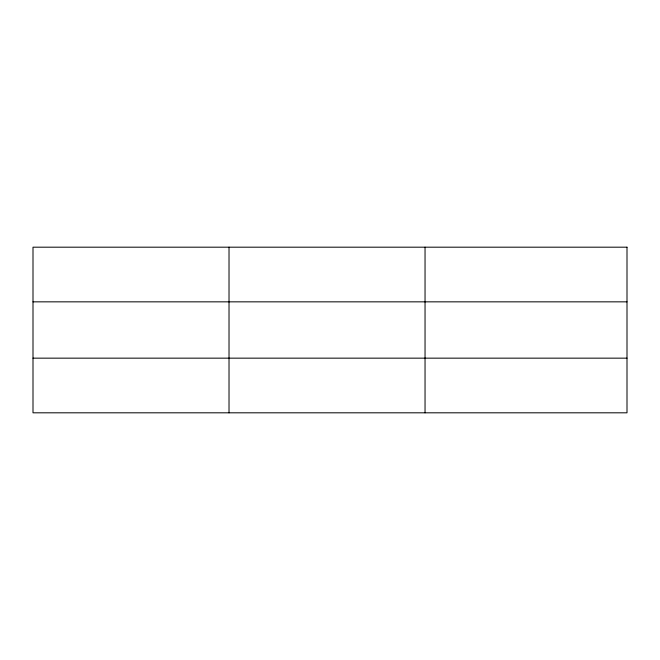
<?xml version="1.0" encoding="UTF-8"?>
<svg xmlns="http://www.w3.org/2000/svg" width="660" height="660" viewBox="0 0 660 660"><rect width="100%" height="100%" fill="white"/><g stroke="black" fill="none" stroke-linecap="round" stroke-linejoin="round"><path stroke-width="0.99" d="M229.02 247.186L229.02 412.813M425.04 247.186L425.04 412.813M33 301.843L627 301.843M33 358.157L627 358.157M627 247.186L627 412.813L33 412.813L33 247.186L627 247.186"/></g></svg>
